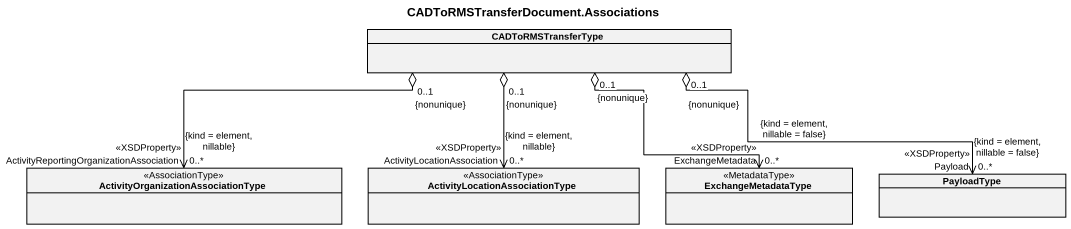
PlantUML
@startuml
title CADToRMSTransferDocument.Associations
hide circle
hide empty members
class CADToRMSTransferType
class "ActivityOrganizationAssociationType" as ActivityOrganizationAssociat <<AssociationType>>
class "ActivityLocationAssociationType" as ActivityLocationAssociationT <<AssociationType>>
class ExchangeMetadataType <<MetadataType>>
class PayloadType
CADToRMSTransferType "0..1\n{nonunique}" o-left-> "ActivityReportingOrganizationAssociation\n<<XSDProperty>>\n0..*\n{kind = element, nillable}" ActivityOrganizationAssociat
CADToRMSTransferType "0..1\n{nonunique}" o--> "ActivityLocationAssociation\n<<XSDProperty>>\n0..*\n{kind = element, nillable}" ActivityLocationAssociationT
CADToRMSTransferType "0..1\n{nonunique}" o--> "ExchangeMetadata\n<<XSDProperty>>\n0..*\n{kind = element, nillable = false}" ExchangeMetadataType
CADToRMSTransferType "0..1\n{nonunique}" o-right-> "Payload\n<<XSDProperty>>\n0..*\n{kind = element, nillable = false}" PayloadType
@enduml
